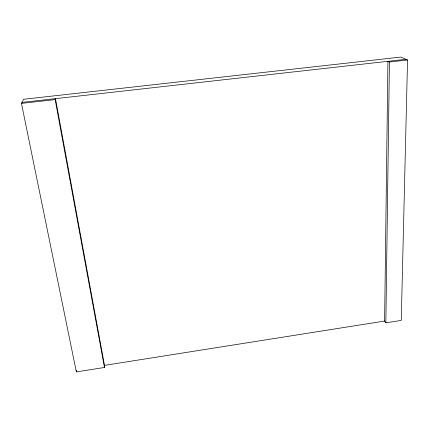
<?xml version="1.0" encoding="UTF-8"?>
<svg xmlns="http://www.w3.org/2000/svg" width="429" height="429" viewBox="0 0 429 429"><rect width="100%" height="100%" fill="white"/><g stroke="black" fill="none" stroke-linecap="round" stroke-linejoin="round"><path stroke-width="0.64" d="M385.859 322.844L389.425 62.007L387.929 61.315L384.604 321.058L385.859 322.844L401.26 320.399L407.55 59.969L400.788 57.084L23.67 99.255L21.45 103.394L76.367 371.916L104.462 367.465L104.499 365.379L55.475 98.654L55.153 99.603L104.462 367.465M76.367 371.916L76.501 370.329M104.317 365.406L384.727 321.042M21.97 102.418L405.963 59.288M21.45 103.394L55.153 99.603M389.425 62.007L407.55 59.969"/></g></svg>
